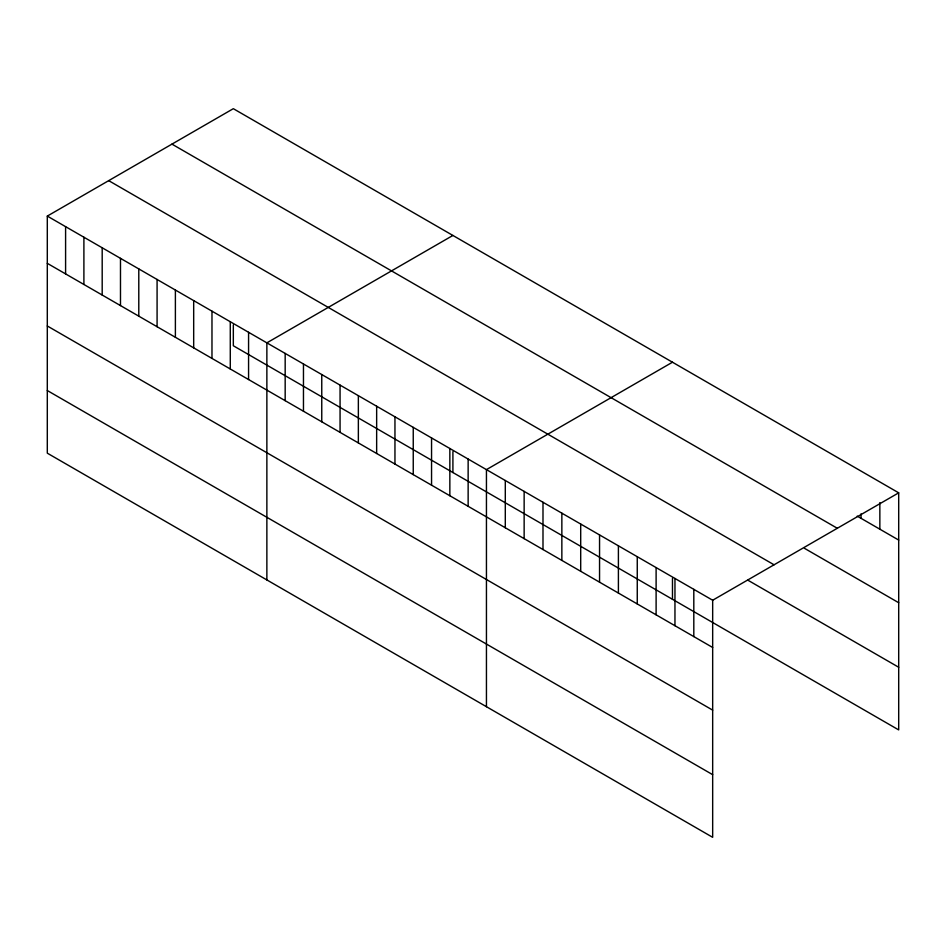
<?xml version="1.0" encoding="UTF-8"?>
<svg xmlns="http://www.w3.org/2000/svg" width="946" height="946" viewBox="0 0 946 946"><rect width="100%" height="100%" fill="white"/><g stroke="black" fill="none" stroke-linecap="round" stroke-linejoin="round"><path stroke-width="1.42" d="M47.3 216.09L712.669 600.237L712.669 837.316L47.3 453.169L47.3 216.09L233.331 108.684L898.7 492.831L898.7 729.91L233.331 345.763L233.331 324.88M452.909 235.448L266.867 342.854L266.867 579.945M672.476 362.212L486.445 469.63L486.445 706.709M712.669 600.237L898.7 492.831M857.23 516.126L898.7 540.071M171.947 144.123L837.305 528.27M804.443 548.302L898.7 602.72M108.695 180.639L774.053 564.786M747.884 580.194L898.7 667.261M47.3 263.343L712.669 647.478M47.3 325.98L712.669 710.127M47.3 390.532L712.669 774.668M879.851 502.61L879.851 529.192M861.002 513.879L861.002 518.313M693.808 589.346L693.808 636.599M674.959 578.467L674.959 625.72M672.476 578.42L672.476 599.303M656.11 567.576L656.11 614.829M637.261 556.697L637.261 603.95M618.4 545.818L618.4 593.059M599.551 534.928L599.551 582.18M580.702 524.049L580.702 571.289M561.853 513.158L561.853 560.41M542.992 502.279L542.992 549.531M524.143 491.388L524.143 538.641M505.294 480.509L505.294 527.762M468.14 459.058L468.14 506.311M452.909 451.656L452.909 472.539M449.847 448.499L449.847 495.751M431.553 437.927L431.553 485.18M413.248 427.367L413.248 474.62M394.955 416.808L394.955 464.048M376.65 406.236L376.65 453.489M358.357 395.676L358.357 442.929M340.063 385.117L340.063 432.357M321.758 374.545L321.758 421.798M303.465 363.985L303.465 411.238M285.172 353.426L285.172 400.666M248.573 332.294L248.573 379.547M230.28 321.723L230.28 368.975M211.975 311.163L211.975 358.416M193.682 300.603L193.682 347.844M175.388 290.032L175.388 337.284M157.083 279.472L157.083 326.725M138.79 268.912L138.79 316.153M120.485 258.341L120.485 305.593M102.192 247.781L102.192 295.034M83.898 237.221L83.898 284.462M65.593 226.65L65.593 273.902"/></g></svg>
